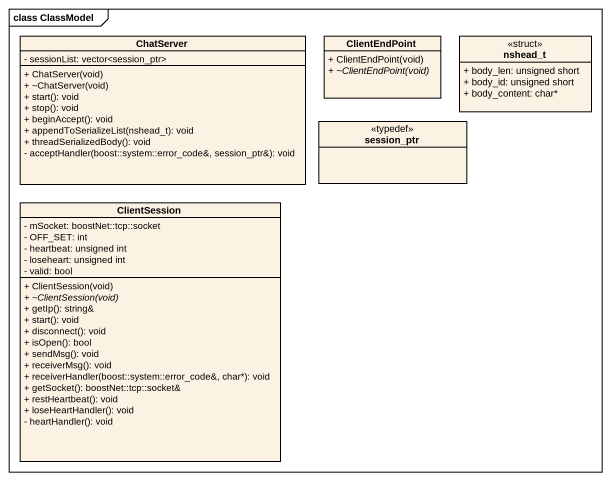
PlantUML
@startuml
mainframe class ClassModel
hide circle
hide empty members
skinparam classAttributeIconSize 0
class ChatServer {
  - sessionList: vector<session_ptr>
  + ChatServer(void)
  + ~ChatServer(void)
  + start(): void
  + stop(): void
  + beginAccept(): void
  + appendToSerializeList(nshead_t): void
  + threadSerializedBody(): void
  - acceptHandler(boost::system::error_code&, session_ptr&): void
}
class ClientEndPoint {
  + ClientEndPoint(void)
  {abstract} + ~ClientEndPoint(void)
}
class nshead_t <<struct>> {
  + body_len: unsigned short
  + body_id: unsigned short
  + body_content: char*
}
class session_ptr <<typedef>>
class ClientSession {
  - mSocket: boostNet::tcp::socket
  - OFF_SET: int
  - heartbeat: unsigned int
  - loseheart: unsigned int
  - valid: bool
  + ClientSession(void)
  {abstract} + ~ClientSession(void)
  + getIp(): string&
  + start(): void
  + disconnect(): void
  + isOpen(): bool
  + sendMsg(): void
  + receiverMsg(): void
  + receiverHandler(boost::system::error_code&, char*): void
  + getSocket(): boostNet::tcp::socket&
  + restHeartbeat(): void
  + loseHeartHandler(): void
  - heartHandler(): void
}
@enduml
